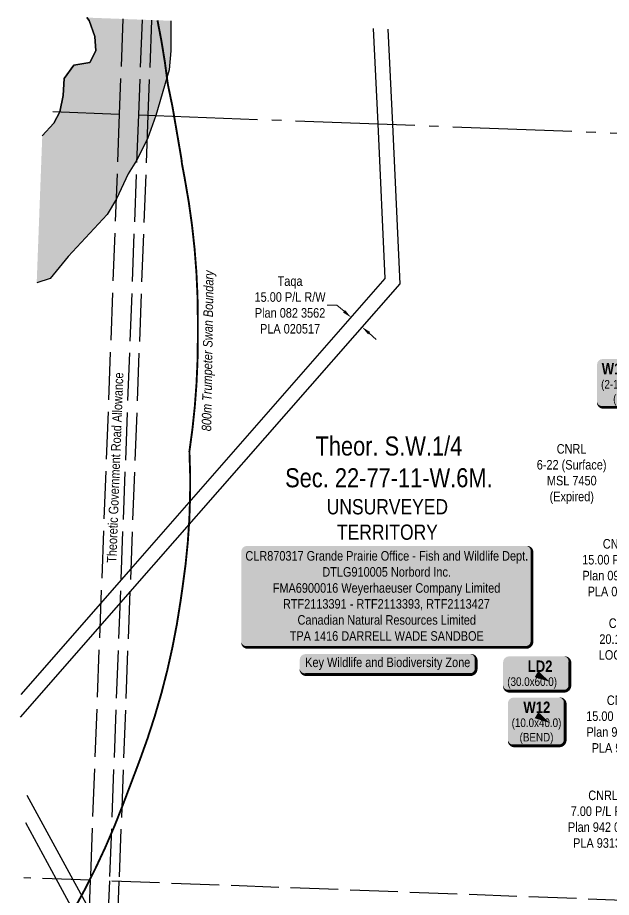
# Model space of a CAD drawing. Extents: x 334534 to 340950, y 6171582 to 6176056.
# Drawn here: x 334600 to 335223, y 6173532 to 6174455 of the extents above; entities that cross this region are included whole.
import ezdxf

# ---------------------------------------------------------------- set-up
doc = ezdxf.new("R2010")
doc.units = 0
doc.header["$LTSCALE"] = 5
doc.header["$PDSIZE"] = 0.5
for name, pattern in [('DASHDOT2', [12.7, 6.35, -3.175, 0, -3.175]), ('foc-QUARTERLINE', [33, 25, -3, 2, -3]), ('foc-UNSURVEYED', [12.5, 10, -2.5])]:
    doc.linetypes.add(name, pattern=pattern)
doc.layers.get('Defpoints').update_dxf_attribs({"color": 9})
for name, color, linetype in [('AS-WILDLIFE', 131, 'DASHDOT2'), ('AS-WILDLIFE-BLOCK', 131, 'Continuous'), ('C-RW', 13, 'Continuous'), ('C-SYMBOL', 7, 'Continuous'), ('CG-NOTES', 7, 'Continuous'), ('F-RW', 190, 'Continuous'), ('L-ROAD-T', 7, 'Continuous'), ('L-SECQ', 8, 'foc-QUARTERLINE'), ('L-UNS-T', 3, 'Continuous'), ('L-USEC', 7, 'foc-UNSURVEYED'), ('P-TEMP-BLOCKS', 250, 'Continuous'), ('T-WATER', 160, 'Continuous'), ('T-WATER-H', 133, 'Continuous')]:
    doc.layers.add(name, color=color, linetype=linetype)
for name, color, linetype, lineweight in [('C-AR-T', 13, 'Continuous', 9), ('C-RW-T', 13, 'Continuous', 9), ('C-WS-T', 13, 'Continuous', 9), ('F-RW-T', 190, 'Continuous', 9)]:
    doc.layers.add(name, color=color, linetype=linetype, lineweight=lineweight)
doc.styles.add('175L', font='ARIALN.TTF', dxfattribs={"height": 20})
doc.styles.add('240', font='ARIALN.TTF', dxfattribs={"height": 30})
doc.styles.add('80', font='ARIALN.TTF', dxfattribs={"height": 10})
doc.styles.add('80CG', font='ARIALN.TTF', dxfattribs={"height": 10})
doc.styles.add('80L', font='ARIALN.TTF', dxfattribs={"height": 10})
doc.styles.add('BOLD', font='ARIALNB.TTF')
doc.dimstyles.new('Compass 5 000', dxfattribs={"dimscale": 5, "dimtxt": 9, "dimasz": 2, "dimexe": 0.2, "dimexo": 0.0625, "dimgap": 0.5, "dimtad": 0, "dimtih": 1, "dimtoh": 1, "dimzin": 0, "dimdsep": 46, "dimtxsty": '80CG', "dimcen": 0.1, "dimse1": 1, "dimse2": 1, "dimclrd": 256, "dimclrt": 256, "dimaunit": 1, "dimadec": 4, "dimazin": 0, "dimtfac": 0.06, "dimtofl": 0, "dimtmove": 0, "dimatfit": 1, "dimfxl": 0.2, "dimtolj": 1, "dimtzin": 0, "dimlwd": -1, "dimarcsym": 0})

# ---------------------------------------------------------------- blocks, each defined once
blk = doc.blocks.new('*U42')
h = blk.add_hatch(color=255)
edge = h.paths.add_edge_path()
edge.add_line((-146.5, -54), (146.5, -54))
edge.add_arc((146.5, -48), 6, 270, 360)
edge.add_line((152.5, -48), (152.5, 46.5))
edge.add_arc((146.5, 46.5), 6, 0, 90)
edge.add_line((146.5, 52.5), (-146.5, 52.5))
edge.add_arc((-146.5, 46.5), 6, 90, 180)
edge.add_line((-152.5, 46.5), (-152.5, -48))
edge.add_arc((-146.5, -48), 6, 180, 270)
at = {"color": 44, "flags": 128}
blk.add_lwpolyline([(-146.5, -54, 3, 3, 0), (146.5, -54, 3, 3, 0.414213562373095), (152.5, -48, 3, 3, 0), (152.5, 46.5, 3, 0, 0.414213562373095), (146.5, 52.5, 0, 0, 0), (-146.5, 52.5, 0, 0, 0.414213562373095), (-152.5, 46.5, 0, 0, 0), (-152.5, -48, 0, 3, 0.414213562373095)], format="xyseb", close=True, dxfattribs=at)
at = {"color": 44, "style": '80'}
blk.add_attdef('ENTER_TEXT_001', (-35.98567530695772, -4.996589358799454), '', height=10, dxfattribs=at)
blk = doc.blocks.new('*D49')
at = {"layer": 'Defpoints', "color": 0, "transparency": 16777216}
for p in [(334964.5501447157, 6174157.0200018), (334975.836820913, 6174147.141495924), (334950.0871455236, 6174140.495317725)]:
    blk.add_point(p, dxfattribs=at)
at = {"layer": 'F-RW-T', "transparency": 16777216}
for p, q in [((334935.0373722832, 6174153.667421786), (334925.0373722836, 6174153.667421787)), ((334942.5622589034, 6174147.081369756), (334935.0373722832, 6174153.667421786)), ((334968.8987083416, 6174124.030759819), (334976.4235949619, 6174117.444707789))]:
    blk.add_line(p, q, dxfattribs=at)
for points in [[(334943.6599342423, 6174148.335517527), (334941.464583565, 6174145.827221986), (334950.0871455236, 6174140.495317725)], [(334969.9963836805, 6174125.28490759), (334967.8010330033, 6174122.776612049), (334961.3738217209, 6174130.61681185)]]:
    blk.add_solid(points, dxfattribs=at)
at = {"layer": 'F-RW-T', "transparency": 16777216, "insert": (334885.9514241256, 6174153.667421786), "char_height": 10, "attachment_point": 5, "style": '80CG'}
blk.add_mtext('\\A1;Taqa\\P15.00 P/L R/W\\PPlan 082 3562\\PPLA 020517', dxfattribs=at)
blk = doc.blocks.new('*D58')
at = {"layer": 'C-AR-T', "transparency": 16777216}
for p, q in [((335278.9050900234, 6173802.345075321), (335263.7817261384, 6173802.969869033)), ((335318.9814636336, 6173800.689394321), (335328.9729406627, 6173800.27661499))]:
    blk.add_line(p, q, dxfattribs=at)
for points in [[(335278.9738865786, 6173804.010321493), (335278.8362934683, 6173800.67982915), (335288.8965670525, 6173801.93229599)], [(335319.0502601888, 6173802.354640493), (335318.9126670784, 6173799.024148149), (335308.9899866044, 6173801.102173652)]]:
    blk.add_solid(points, dxfattribs=at)
at = {"layer": 'Defpoints', "color": 0, "transparency": 16777216}
for p in [(335288.8965670525, 6173801.93229599), (335284.2644204069, 6173689.809465838), (335304.3578399587, 6173688.979343499)]:
    blk.add_point(p, dxfattribs=at)
at = {"layer": 'C-AR-T', "transparency": 16777216, "insert": (335235.8519853472, 6173802.969869033), "char_height": 10, "attachment_point": 5, "style": '80CG'}
blk.add_mtext('\\A1;CNRL\\P20.12 A/R\\PLOC 3826', dxfattribs=at)
blk = doc.blocks.new('*D67')
at = {"layer": 'C-RW-T', "transparency": 16777216}
for p, q in [((335344.2279743962, 6173957.906887757), (335350.5669247648, 6173965.641078614)), ((335322.0417362824, 6173930.837327336), (335278.6895666714, 6173877.943088636)), ((335278.6895666714, 6173877.943088636), (335268.6895666709, 6173877.943088636))]:
    blk.add_line(p, q, dxfattribs=at)
for points in [[(335342.9389425865, 6173958.963379484), (335345.5170062054, 6173956.850396028), (335337.8890240281, 6173950.172696898)], [(335320.7527044727, 6173931.893819064), (335323.3307680916, 6173929.780835608), (335328.380686651, 6173938.571518194)]]:
    blk.add_solid(points, dxfattribs=at)
at = {"layer": 'Defpoints', "color": 0, "transparency": 16777216}
for p in [(335324.3293301924, 6173961.286235187), (335314.8209928148, 6173949.685056483), (335328.380686651, 6173938.571518194)]:
    blk.add_point(p, dxfattribs=at)
at = {"layer": 'C-RW-T', "transparency": 16777216, "insert": (335229.6036185133, 6173877.943088636), "char_height": 10, "attachment_point": 5, "style": '80CG'}
blk.add_mtext('\\A1;CNRL\\P15.00 P/L R/W^JPlan 092 6993\\PPLA 054412', dxfattribs=at)
blk = doc.blocks.new('*D79')
at = {"layer": 'C-RW-T', "transparency": 16777216}
for p, q in [((335291.1841675825, 6173612.386318531), (335253.1094196904, 6173613.959418211)), ((335318.1492151676, 6173611.27222822), (335328.1406909831, 6173610.859419513))]:
    blk.add_line(p, q, dxfattribs=at)
for points in [[(335291.2529690336, 6173614.051564501), (335291.1153661315, 6173610.721072562), (335301.1756433981, 6173611.973509825)], [(335318.2180166186, 6173612.937474189), (335318.0804137166, 6173609.606982251), (335308.157739352, 6173611.685036926)]]:
    blk.add_solid(points, dxfattribs=at)
at = {"layer": 'Defpoints', "color": 0, "transparency": 16777216}
for p in [(335302.2442197968, 6173637.836954781), (335309.2263157509, 6173637.548481882), (335301.1756433981, 6173611.973509825)]:
    blk.add_point(p, dxfattribs=at)
at = {"layer": 'C-RW-T', "transparency": 16777216, "insert": (335214.3406611638, 6173613.959418211), "char_height": 10, "attachment_point": 5, "style": '80CG'}
blk.add_mtext('\\A1;CNRL\\P7.00 P/L R/W\\PPlan 942 0975\\PPLA 931347', dxfattribs=at)
blk = doc.blocks.new('*D80')
at = {"layer": 'C-RW-T', "transparency": 16777216}
for p, q in [((335302.5019540899, 6173712.517370359), (335272.8955776683, 6173713.749193276)), ((335337.3932703354, 6173711.065658662), (335347.3846259795, 6173710.649951563))]:
    blk.add_line(p, q, dxfattribs=at)
for points in [[(335302.5712386064, 6173714.1825963), (335302.4326695733, 6173710.852144417), (335312.493309734, 6173712.101663261)], [(335337.4625548519, 6173712.730884603), (335337.3239858188, 6173709.400432721), (335327.4019146912, 6173711.481365762)]]:
    blk.add_solid(points, dxfattribs=at)
at = {"layer": 'Defpoints', "color": 0, "transparency": 16777216}
for p in [(335327.4019146912, 6173711.481365762), (335307.4089480244, 6173589.901041286), (335322.3175529817, 6173589.280743786)]:
    blk.add_point(p, dxfattribs=at)
at = {"layer": 'C-RW-T', "transparency": 16777216, "insert": (335233.80962951, 6173713.749193276), "char_height": 10, "attachment_point": 5, "style": '80CG'}
blk.add_mtext('\\A1;CNRL\\P15.00 P/L R/W\\PPlan 982 1918\\PPLA 961494', dxfattribs=at)
blk = doc.blocks.new('*U43')
h = blk.add_hatch(color=255)
edge = h.paths.add_edge_path()
edge.add_line((-86.49999999999999, -11.5), (86.49999999999999, -11.5))
edge.add_arc((86.49999999999999, -5.5), 6, 270, 360)
edge.add_line((92.49999999999999, -5.5), (92.49999999999999, 4))
edge.add_arc((86.49999999999999, 4), 6, 0, 90)
edge.add_line((86.49999999999999, 10), (-86.49999999999999, 10))
edge.add_arc((-86.49999999999999, 4), 6, 90, 180)
edge.add_line((-92.49999999999999, 4), (-92.49999999999999, -5.5))
edge.add_arc((-86.49999999999999, -5.5), 6, 180, 270)
at = {"color": 131, "flags": 128}
blk.add_lwpolyline([(-86.49999999999999, -11.5, 3, 3, 0), (86.49999999999999, -11.5, 3, 3, 0.414213562373095), (92.49999999999999, -5.5, 3, 3, 0), (92.49999999999999, 4, 3, 0, 0.414213562373095), (86.49999999999999, 10, 0, 0, 0), (-86.49999999999999, 10, 0, 0, 0.414213562373095), (-92.49999999999999, 4, 0, 0, 0), (-92.49999999999999, -5.5, 0, 3, 0.414213562373095)], format="xyseb", close=True, dxfattribs=at)
at = {"color": 131, "style": '80'}
blk.add_attdef('ENTER_TEXT_001', (-35.98567530695772, -4.996589358799454), '', height=10, dxfattribs=at)
blk = doc.blocks.new('*U110')
at = {"true_color": 0x99e6ff}
h = blk.add_hatch(color=141, dxfattribs=at)
edge = h.paths.add_edge_path()
edge.add_line((-28.99999999999998, -32.15829977486283), (28.99999999999998, -32.15829977486283))
edge.add_arc((28.99999999999997, -26.15829977486283), 6, 270, 360)
edge.add_line((34.99999999999997, -26.15829977486283), (34.99999999999998, 12.5))
edge.add_arc((28.99999999999998, 12.5), 6, 0, 90)
edge.add_line((28.99999999999998, 18.5), (-28.99999999999998, 18.5))
edge.add_arc((-28.99999999999998, 12.5), 6, 90, 180)
edge.add_line((-34.99999999999998, 12.5), (-34.99999999999999, -26.15829977486283))
edge.add_arc((-28.99999999999999, -26.15829977486283), 6, 180, 270)
at = {"color": 250, "flags": 128}
blk.add_lwpolyline([(-28.99999999999998, -32.15829977486283, 3, 3, 0), (28.99999999999998, -32.15829977486283, 3, 3, 0.414213562373095), (34.99999999999997, -26.15829977486283, 3, 3, 0), (34.99999999999998, 12.5, 3, 0, 0.414213562373095), (28.99999999999998, 18.5, 0, 0, 0), (-28.99999999999998, 18.5, 0, 0, 0.414213562373095), (-34.99999999999998, 12.5, 0, 0, 0), (-34.99999999999999, -26.15829977486283, 0, 3, 0.414213562373095)], format="xyseb", close=True, dxfattribs=at)
at = {"flags": 128}
blk.add_lwpolyline([(13.78283238516394, -8.099546429584095, 0, 7.5, 0), (-3.398394867633905e-15, 0, 0, 0, 0)], format="xyseb", dxfattribs=at)
at = {"color": 250}
for tag, p, height, style in [('TEMP_AREA_W1_001', (-9.212824010914055, 2.244292974654144), 12, 'BOLD'), ('ENTER_TEXT_001', (-30.65893587994544, -12.47010782646594), 9, '80')]:
    blk.add_attdef(tag, p, '', height=height, dxfattribs=dict(at, style=style))
blk = doc.blocks.new('*U113')
at = {"true_color": 0x99e6ff}
h = blk.add_hatch(color=141, dxfattribs=at)
edge = h.paths.add_edge_path()
edge.add_line((-28.99999999999998, -17.96133678033948), (28.99999999999998, -17.96133678033948))
edge.add_arc((28.99999999999998, -11.96133678033948), 6, 270, 360)
edge.add_line((34.99999999999998, -11.96133678033948), (34.99999999999998, 12.5))
edge.add_arc((28.99999999999998, 12.5), 6, 0, 90)
edge.add_line((28.99999999999998, 18.5), (-28.99999999999998, 18.5))
edge.add_arc((-28.99999999999998, 12.5), 6, 90, 180)
edge.add_line((-34.99999999999998, 12.5), (-34.99999999999998, -11.96133678033948))
edge.add_arc((-28.99999999999998, -11.96133678033948), 6, 180, 270)
at = {"color": 250, "flags": 128}
blk.add_lwpolyline([(-28.99999999999998, -17.96133678033948, 3, 3, 0), (28.99999999999998, -17.96133678033948, 3, 3, 0.414213562373095), (34.99999999999998, -11.96133678033948, 3, 3, 0), (34.99999999999998, 12.5, 3, 0, 0.414213562373095), (28.99999999999998, 18.5, 0, 0, 0), (-28.99999999999998, 18.5, 0, 0, 0.414213562373095), (-34.99999999999998, 12.5, 0, 0, 0), (-34.99999999999998, -11.96133678033948, 0, 3, 0.414213562373095)], format="xyseb", close=True, dxfattribs=at)
at = {"flags": 128}
blk.add_lwpolyline([(13.78283238516394, -8.099546429584095, 0, 7.5, 0), (-3.398394867633905e-15, 0, 0, 0, 0)], format="xyseb", dxfattribs=at)
at = {"color": 250}
for tag, p, height, style in [('TEMP_AREA_W1_001', (-9.212824010914055, 2.244292974654144), 12, 'BOLD'), ('ENTER_TEXT_001', (-30.65893587994544, -12.47010782646594), 9, '80')]:
    blk.add_attdef(tag, p, '', height=height, dxfattribs=dict(at, style=style))
blk = doc.blocks.new('*U108')
at = {"true_color": 0x99e6ff}
h = blk.add_hatch(color=141, dxfattribs=at)
edge = h.paths.add_edge_path()
edge.add_line((-23.99999999999999, -32.15829977486283), (23.99999999999998, -32.15829977486283))
edge.add_arc((23.99999999999998, -26.15829977486283), 6, 270, 360)
edge.add_line((29.99999999999998, -26.15829977486283), (29.99999999999998, 12.5))
edge.add_arc((23.99999999999998, 12.5), 6, 0, 90)
edge.add_line((23.99999999999998, 18.5), (-23.99999999999998, 18.5))
edge.add_arc((-23.99999999999998, 12.5), 6, 90, 180)
edge.add_line((-29.99999999999998, 12.5), (-29.99999999999999, -26.15829977486283))
edge.add_arc((-23.99999999999999, -26.15829977486283), 6.000000000000004, 180, 270)
at = {"color": 250, "flags": 128}
blk.add_lwpolyline([(-23.99999999999999, -32.15829977486283, 3, 3, 0), (23.99999999999998, -32.15829977486283, 3, 3, 0.414213562373095), (29.99999999999998, -26.15829977486283, 3, 3, 0), (29.99999999999998, 12.5, 3, 0, 0.414213562373095), (23.99999999999998, 18.5, 0, 0, 0), (-23.99999999999998, 18.5, 0, 0, 0.414213562373095), (-29.99999999999998, 12.5, 0, 0, 0), (-29.99999999999999, -26.15829977486283, 0, 3, 0.414213562373095)], format="xyseb", close=True, dxfattribs=at)
at = {"flags": 128}
blk.add_lwpolyline([(13.78283238516394, -8.099546429584095, 0, 7.5, 0), (-3.398394867633905e-15, 0, 0, 0, 0)], format="xyseb", dxfattribs=at)
at = {"color": 250}
for tag, p, height, style in [('TEMP_AREA_W1_001', (-9.212824010914055, 2.244292974654144), 12, 'BOLD'), ('ENTER_TEXT_001', (-30.65893587994544, -12.47010782646594), 9, '80')]:
    blk.add_attdef(tag, p, '', height=height, dxfattribs=dict(at, style=style))

msp = doc.modelspace()

# ---------------------------------------------------------------- hatches: boundary and pattern name
at = {"layer": 'T-WATER-H'}
h = msp.add_hatch(color=256, dxfattribs=at)
h.dxf.hatch_style = 1
h.paths.add_polyline_path([(334626.0322571866, 6174331.232862684), (334620.185477042, 6174176.98246064), (334634.1449800513, 6174181.635334445), (334653.1225728836, 6174204.608578007), (334694.0738013508, 6174248.555258508), (334703.7401407803, 6174265.131795598), (334716.0469524442, 6174291.503069727), (334725.0363071761, 6174305.486679167), (334736.3170240587, 6174328.048639307), (334745.1353386827, 6174352.565933647), (334758.9958167399, 6174400.372775084), (334760.9935205664, 6174420.348307825), (334760.9928261823, 6174451.963515578), (334672.714251085, 6174455.316567779), (334675.094614761, 6174452.31006798), (334681.0870922523, 6174435.329935789), (334682.0861776461, 6174420.348091471), (334676.0932245591, 6174408.36225558), (334659.1135807959, 6174405.365863764), (334649.1250776537, 6174391.382233684), (334648.1266828825, 6174373.404739699), (334644.5620940517, 6174356.368887671), (334638.1383358109, 6174344.439010676)])

# ---------------------------------------------------------------- linework, layer by layer
at = {"layer": 'C-RW'}
for points in [[(334609.8556093353, 6173639.265247595), (334658.1073831726, 6173550.598851772), (334675.8310356197, 6173518.028312684)], [(334663.0181115518, 6173510.136581067), (334640.6547674171, 6173551.29797796), (334608.7473759117, 6173610.029773524)]]:
    msp.add_lwpolyline(points, dxfattribs=at)
at = {"layer": 'L-SECQ'}
for p, q in [((334637.0479267405, 6174356.605360975), (334706.8195834421, 6174353.966243775)), ((334726.9182748224, 6174353.206031112), (335528.9077007319, 6174322.87159383))]:
    msp.add_line(p, q, dxfattribs=at)
at = {"layer": 'L-USEC'}
for p, q in [((334710.6071039552, 6174453.877297678), (334706.8195834421, 6174353.966243775)), ((334730.7056746364, 6174453.113901162), (334726.9182102008, 6174353.204326468)), ((334740.6965135693, 6174452.734422851), (334736.9090770048, 6174352.825583404)), ((334706.8195834421, 6174353.966243775), (334676.3379675451, 6173549.895661365)), ((334726.9182748224, 6174353.206031112), (334696.4366556297, 6173549.135361857)), ((334736.90907677, 6174352.825577254), (334706.4274608729, 6173548.754994849)), ((334676.3379675451, 6173549.895661365), (334606.5658394155, 6173552.535306389)), ((334676.3379675451, 6173549.895661365), (334645.8603967879, 6172745.829122141)), ((334696.4365978295, 6173549.133837027), (334665.9590783869, 6172745.068651647)), ((334706.4274663859, 6173548.755140235), (334675.9498956313, 6172744.688601071)), ((335498.5913101834, 6173518.791204168), (334696.4366556297, 6173549.135361857))]:
    msp.add_line(p, q, dxfattribs=at)
at = {"layer": 'T-WATER', "linetype": 'Continuous'}
for points in [[(334760.9928261822, 6174451.963515577), (334760.9935205664, 6174420.348307825), (334758.9958167399, 6174400.372775084), (334745.1353386827, 6174352.565933647), (334736.3170240587, 6174328.048639307), (334725.0363071761, 6174305.486679167), (334716.0469524442, 6174291.503069727), (334703.7401407803, 6174265.131795598), (334694.0738013508, 6174248.555258508), (334653.1225728836, 6174204.608578007), (334634.1449800513, 6174181.635334445), (334620.185477042, 6174176.982460639)], [(334626.0322571869, 6174331.232862684), (334638.1383358109, 6174344.439010676), (334644.5620940517, 6174356.368887671), (334648.1266828825, 6174373.404739699), (334649.1250776537, 6174391.382233684), (334659.1135807959, 6174405.365863764), (334676.0932245591, 6174408.36225558), (334682.0861776461, 6174420.348091471), (334681.0870922523, 6174435.329935789), (334675.094614761, 6174452.31006798), (334672.7142510843, 6174455.31656778)], [(334672.7142510843, 6174455.31656778), (334675.094614761, 6174452.31006798), (334681.0870922523, 6174435.329935789), (334682.0861776461, 6174420.348091471), (334676.0932245591, 6174408.36225558), (334659.1135807959, 6174405.365863764), (334649.1250776537, 6174391.382233684), (334648.1266828825, 6174373.404739699), (334644.5620940517, 6174356.368887671), (334638.1383358109, 6174344.439010676), (334626.0322571869, 6174331.232862684)]]:
    msp.add_lwpolyline(points, dxfattribs=at)

# ---------------------------------------------------------------- block references
at = {"layer": 'AS-WILDLIFE-BLOCK'}
ref = msp.add_blockref('*U43', (334988.5908004714, 6173777.263133522), dxfattribs=at)
ref.add_attrib('ENTER_TEXT_001', 'Key Wildlife and Biodiversity Zone', (334901.8172670472, 6173773.647853849), dxfattribs={"layer": '0', "color": 131, "height": 10, "style": '80'})
at = {"layer": 'CG-NOTES'}
ref = msp.add_blockref('*U42', (334987.2169689863, 6173848.338125746), dxfattribs=dict(at, xscale=0.99981338, yscale=0.99981338, zscale=0.99981338))
ref.add_attrib('ENTER_TEXT_001', 'CLR870317 Grande Prairie Office - Fish and Wildlife Dept.', (334839.1000001024, 6173885.369641303), dxfattribs={"layer": '0', "color": 44, "height": 9.9981341, "style": '80'})
ref.add_attrib('ENTER_TEXT_002', 'DTLG910005 Norbord Inc.', (334919.7909438978, 6173868.52876422), dxfattribs={"layer": '0', "color": 44, "height": 9.9981341, "style": '80'})
ref.add_attrib('ENTER_TEXT_003', 'FMA6900016 Weyerhaeuser Company Limited', (334867.7849605557, 6173851.687887137), dxfattribs={"layer": '0', "color": 44, "height": 9.9981341, "style": '80'})
ref.add_attrib('ENTER_TEXT_004', 'RTF2113391 - RTF2113393, RTF2113427', (334878.4991956656, 6173834.983410246), dxfattribs={"layer": '0', "color": 44, "height": 9.9981341, "style": '80'})
ref.add_attrib('ENTER_TEXT_005', 'Canadian Natural Resources Limited', (334893.7794272147, 6173818.142533163), dxfattribs={"layer": '0', "color": 44, "height": 9.9981341, "style": '80'})
ref.add_attrib('ENTER_TEXT_006', 'TPA 1416 DARRELL WADE SANDBOE', (334885.5510856106, 6173801.301656079), dxfattribs={"layer": '0', "color": 44, "height": 9.9981341, "style": '80'})
at = {"layer": 'P-TEMP-BLOCKS'}
ref = msp.add_blockref('*U110', (335242.8900807237, 6174078.442995609), dxfattribs=dict(at, xscale=0.99981338, yscale=0.99981338, zscale=0.99981338))
ref.add_attrib('TEMP_AREA_W1_001', 'W13 W14', (335212.8588512729, 6174080.789169895), dxfattribs={"layer": '0', "color": 250, "height": 11.99776055999998, "style": 'BOLD'})
ref.add_attrib('ENTER_TEXT_001', '(2-10.0x40.0)', (335212.2368664144, 6174065.975214954), dxfattribs={"layer": '0', "color": 250, "height": 8.998320419999999, "style": '80'})
ref.add_attrib('ENTER_TEXT_002', '(BORE)', (335224.8566118329, 6174050.818426034), dxfattribs={"layer": '0', "color": 250, "height": 8.998320419999999, "style": '80'})
at = {"layer": 'P-TEMP-BLOCKS', "xscale": 0.99981338, "yscale": 0.99981338, "zscale": 0.99981338}
msp.add_blockref('*U113', (335144.4633573532, 6173766.336771127), dxfattribs=at).add_auto_attribs({'TEMP_AREA_W1_001': 'LD2', 'ENTER_TEXT_001': '(30.0x60.0)'})
at = {"layer": 'P-TEMP-BLOCKS'}
ref = msp.add_blockref('*U108', (335144.4743846176, 6173723.180175487), dxfattribs=dict(at, xscale=0.99981338, yscale=0.99981338, zscale=0.99981338))
ref.add_attrib('TEMP_AREA_W1_001', 'W12', (335130.6679575612, 6173725.424049632), dxfattribs={"layer": '0', "color": 250, "height": 11.99776055999998, "style": 'BOLD'})
ref.add_attrib('ENTER_TEXT_001', '(10.0x40.0)', (335118.4031936326, 6173710.712394833), dxfattribs={"layer": '0', "color": 250, "height": 8.998320419999999, "style": '80'})
ref.add_attrib('ENTER_TEXT_002', '(BEND)', (335126.7324711292, 6173695.561743921), dxfattribs={"layer": '0', "color": 250, "height": 8.998320419999999, "style": '80'})

# ---------------------------------------------------------------- texts
at = {"layer": 'AS-WILDLIFE', "insert": (334801.0015650693, 6174105.589544976), "char_height": 10.00000000000001, "attachment_point": 5, "rotation": 89.14689034361261, "style": '240'}
msp.add_mtext_dynamic_manual_height_columns('{\\fArial Narrow|b0|i1|c0|p34;800m Trumpeter Swan Boundary}', width=169.5654778701895, gutter_width=45.0083994675086, heights=[0], dxfattribs=at)
at = {"layer": 'C-SYMBOL', "color": 3, "insert": (334989.6144407075, 6174015.689383306), "char_height": 19.99608620000019, "width": 215.9421814796006, "attachment_point": 2, "style": '175L'}
msp.add_mtext('Theor. S.W.1/4 \\PSec. 22-77-11-W.6M.', dxfattribs=at)
at = {"layer": 'C-WS-T', "insert": (335144.4324254822, 6174007.68296751), "char_height": 9.998043100000089, "attachment_point": 1, "style": '80L'}
msp.add_mtext_dynamic_manual_height_columns('\\pi21.21598;CNRL\\P\\pi0.2617;6-22 (Surface)\\P\\pi10.91445;MSL 7450\\P\\pi13.77542;(Expired)', width=72.62387666752683, gutter_width=50.00000150028002, heights=[0], dxfattribs=at)
at = {"layer": 'L-UNS-T', "color": 3, "insert": (334988.03948627, 6173928.494047299), "char_height": 15.99695999999985, "attachment_point": 5, "style": '80L'}
msp.add_mtext_dynamic_manual_height_columns('UNSURVEYED TERRITORY', width=126.4137554984412, gutter_width=47.50000142526611, heights=[0], dxfattribs=at)

# ---------------------------------------------------------------- dimensions: what is measured, and where the dimension line sits
at = {"layer": 'C-AR-T'}
dim = msp.add_linear_dim(base=(335288.8965670525, 6173801.93229599), p1=(335304.3578399588, 6173688.9793435), p2=(335284.2644204069, 6173689.809465839), angle=177.6342765091336, text='CNRL\\P20.12 A/R\\PLOC 3826', dimstyle='Compass 5 000', dxfattribs=at)
dim.commit()
dim.dimension.update_dxf_attribs({"geometry": '*D58', "text_midpoint": (335235.8519853472, 6173802.969869033), "dimtype": 161})
at = {"layer": 'C-RW-T'}
for base, p1, p2, angle, text, picture, middle in [((335328.380686651, 6173938.571518194), (335324.3293301922, 6173961.286235186), (335314.8209928151, 6173949.685056482), 230.66192049043596, 'CNRL\\P15.00 P/L R/W^JPlan 092 6993\\PPLA 054412', '*D67', (335229.6036185133, 6173877.943088636)), ((335327.4019146912, 6173711.481365762), (335307.4089480244, 6173589.901041285), (335322.3175529816, 6173589.280743786), 357.6174872218834, 'CNRL\\P15.00 P/L R/W\\PPlan 982 1918\\PPLA 961494', '*D80', (335233.80962951, 6173713.749193276)), ((335301.1756433981, 6173611.973509825), (335309.2263157508, 6173637.548481881), (335302.2442197968, 6173637.83695478), 177.6341080583028, 'CNRL\\P7.00 P/L R/W\\PPlan 942 0975\\PPLA 931347', '*D79', (335214.3406611638, 6173613.959418211))]:
    dim = msp.add_linear_dim(base=base, p1=p1, p2=p2, angle=angle, text=text, dimstyle='Compass 5 000', dxfattribs=at)
    dim.commit()
    dim.dimension.update_dxf_attribs({"geometry": picture, "text_midpoint": middle, "dimtype": 161})
at = {"layer": 'F-RW-T'}
dim = msp.add_aligned_dim(p1=(334975.8368209131, 6174147.141495924), p2=(334964.5501447158, 6174157.020001799), distance=21.9600439289306, text='Taqa\\P15.00 P/L R/W\\PPlan 082 3562\\PPLA 020517', dimstyle='Compass 5 000', dxfattribs=at)
dim.commit()
dim.dimension.update_dxf_attribs({"geometry": '*D49', "text_midpoint": (334885.9514241256, 6174153.667421786)})

# ---------------------------------------------------------------- next in the draw order: texts
at = {"layer": 'L-ROAD-T', "insert": (334697.4510334572, 6173983.193917852), "char_height": 9.998100000000028, "width": 199.5095621050477, "attachment_point": 2, "rotation": 87.8528254009628, "style": '80L', "bg_fill": 3, "box_fill_scale": 1.2, "bg_fill_color": 256, "bg_fill_transparency": 0}
msp.add_mtext('Theoretic Government Road Allowance', dxfattribs=at)

# ---------------------------------------------------------------- next in the draw order: linework, layer by layer
at = {"layer": 'AS-WILDLIFE', "const_width": 2, "flags": 128}
msp.add_lwpolyline([(334746.8574602943, 6174452.500413909), (334750.9337736084, 6174431.325504977), (334754.6469153501, 6174408.495115496), (334757.6977048828, 6174385.566889401), (334762.6560860848, 6174361.60052515), (334771.9898620903, 6174307.02570361), (334772.508501731, 6174302.153522895), (334775.5364031768, 6174286.012608999), (334779.7133122656, 6174261.664434718), (334783.1361229058, 6174237.198872731), (334785.8016587311, 6174212.639334171), (334787.707445765, 6174188.009150437), (334788.8516067336, 6174163.331770176), (334789.2330551347, 6174138.630964893), (334789.2329594396, 6174118.650681906), (334788.8787484258, 6174094.863239994), (334787.8165439167, 6174071.09695846), (334786.0474416223, 6174047.372771487), (334783.5727313507, 6174023.711818879), (334780.3948107822, 6174000.134972394), (334781.1430055185, 6173976.344461741), (334781.1118504275, 6173952.542147519), (334780.3014062401, 6173928.753634577), (334778.7126359394, 6173905.004453799), (334776.3471049709, 6173881.320053453), (334773.2073838535, 6173857.725710807), (334771.2099474967, 6173843.740544996), (334767.2961520781, 6173819.092733639), (334762.6153936051, 6173794.579094075), (334757.1718876501, 6173770.223350882), (334750.971145976, 6173746.049366073), (334744.0190887206, 6173722.080713409), (334736.3225469306, 6173698.340592909), (334727.8890540451, 6173674.852124843), (334710.653945883, 6173629.228618239), (334701.6740480848, 6173606.513866354), (334692.0046500648, 6173584.083840943), (334681.6548419117, 6173561.959706963), (334670.6341365192, 6173540.161841484), (334658.9529432604, 6173518.710747459), (334646.6222883815, 6173497.626345576), (334633.6534037724, 6173476.928362427), (334620.0585350353, 6173456.636053812), (334611.0674733206, 6173443.648994459), (334601.1628290489, 6173429.777693638)], dxfattribs=at)
at = {"layer": 'F-RW'}
for points in [[(334988.6669127808, 6174443.315855634), (334993.3379451057, 6174343.140803345), (335001.1298049976, 6174176.039967583), (334717.992074421, 6173852.541259407), (334686.4345133809, 6173816.484467439), (334602.9034707926, 6173721.046655593)], [(334603.8058595654, 6173744.853576252), (334687.3366686788, 6173840.291746268), (334718.8944111063, 6173876.347126915), (334985.8656587905, 6174181.373948389), (334978.2951716927, 6174343.710439493), (334973.623948263, 6174443.887226948)]]:
    msp.add_lwpolyline(points, dxfattribs=at)

doc.saveas('drawing.dxf')
